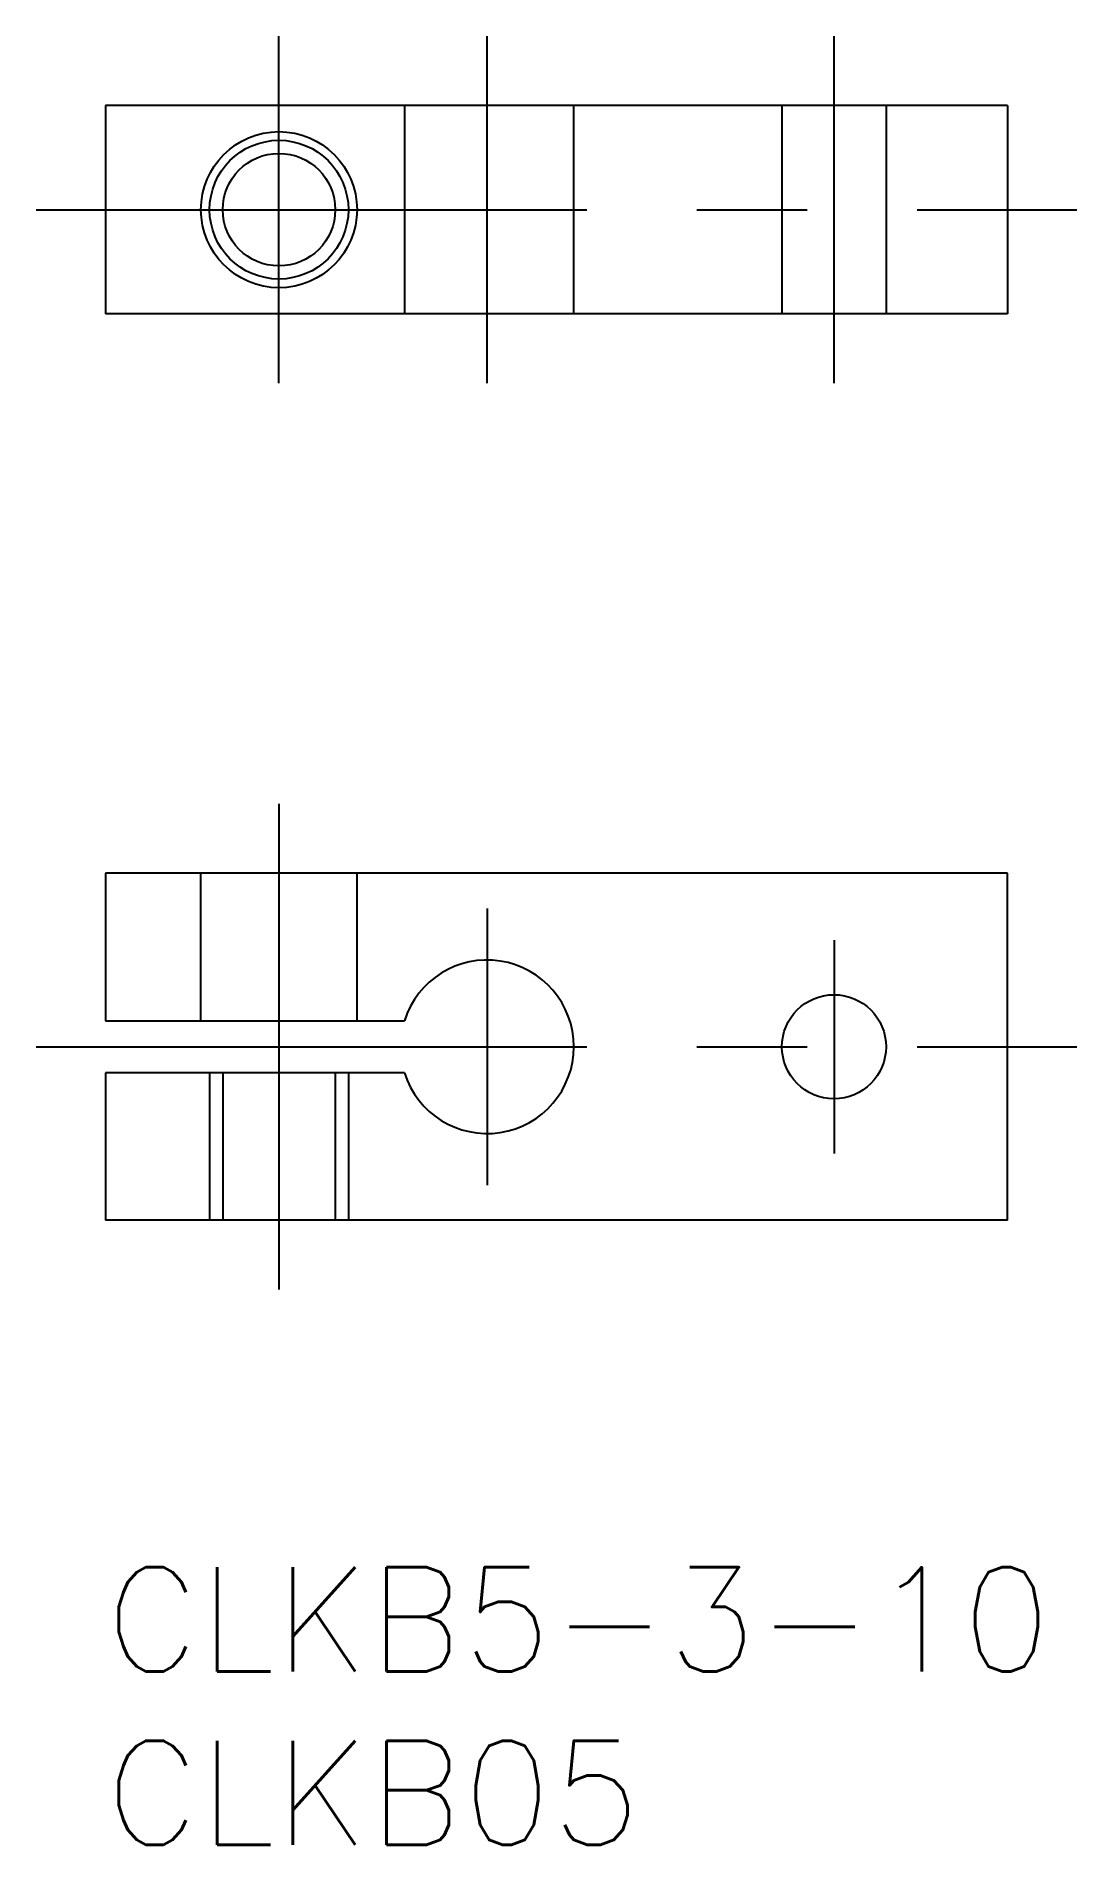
# Model space of a CAD drawing. Extents: x -2 to 28, y -8 to 44.1.
import ezdxf

# ---------------------------------------------------------------- set-up
doc = ezdxf.new("R2010")
doc.units = 0
doc.header["$LTSCALE"] = 0.5
doc.linetypes.add('CENTER', pattern=[50.8, 31.75, -6.35, 6.35, -6.35])
doc.linetypes.add('DASHED', pattern=[19.05, 12.7, -6.35])
for name, color, linetype in [('MSM_CENTER', 1, 'CENTER'), ('MSM_CONTINUOUS', 7, 'CONTINUOUS'), ('MSM_DASHED', 4, 'DASHED'), ('MSM_NARROW', 5, 'CONTINUOUS'), ('MSM_PART_NUMBER', 7, 'CONTINUOUS')]:
    doc.layers.add(name, color=color, linetype=linetype)
doc.styles.get("Standard").update_dxf_attribs({"font": 'txt.shx', "height": 3, "bigfont": 'bigfont.shx'})

# ---------------------------------------------------------------- blocks, each defined once
blk = doc.blocks.new('*U13')
at = {"layer": 'MSM_PART_NUMBER'}
blk.add_text('CLKB5-3-10', height=3, dxfattribs=at).set_placement((0, -3))
blk = doc.blocks.new('*U14')
at = {"layer": 'MSM_PART_NUMBER'}
blk.add_text('CLKB05', height=3, dxfattribs=at).set_placement((0, -8))

msp = doc.modelspace()

# ---------------------------------------------------------------- linework, layer by layer
at = {"layer": 'MSM_CENTER'}
for p, q in [((5, 34.125), (5, 44.125)), ((11, 34.125), (11, 44.125)), ((21, 34.125), (21, 44.125)), ((-2, 39.125), (28, 39.125)), ((5, 22), (5, 8)), ((11, 18.984), (11, 11.016)), ((21, 18.074), (21, 11.926)), ((-2, 15), (28, 15))]:
    msp.add_line(p, q, dxfattribs=at)
at = {"layer": 'MSM_CONTINUOUS'}
for p, q in [((0, 42.125), (0, 36.125)), ((26, 42.125), (0, 42.125)), ((26, 42.125), (26, 36.125)), ((26, 36.125), (0, 36.125)), ((26, 20), (0, 20)), ((0, 20), (0, 15.75)), ((26, 10), (26, 20)), ((0, 15.75), (8.615, 15.75)), ((8.615, 14.25), (0, 14.25)), ((0, 14.25), (0, 10)), ((26, 10), (0, 10))]:
    msp.add_line(p, q, dxfattribs=at)
for centre, radius in [((5, 39.125), 2.25), ((5, 39.125), 1.621), ((21, 15), 1.5)]:
    msp.add_circle(centre, radius, dxfattribs=at)
msp.add_arc((11, 15), 2.5, 197.4576, 162.5424, dxfattribs=at)
at = {"layer": 'MSM_DASHED'}
for p, q in [((8.615, 42.125), (8.615, 36.125)), ((13.486, 42.125), (13.486, 36.125)), ((19.5, 42.125), (19.5, 36.125)), ((22.5, 42.125), (22.5, 36.125)), ((2.75, 15.75), (2.75, 20)), ((7.25, 15.75), (7.25, 20)), ((3, 14.25), (3, 10)), ((3.379, 14.25), (3.379, 10)), ((6.621, 14.25), (6.621, 10)), ((7, 14.25), (7, 10))]:
    msp.add_line(p, q, dxfattribs=at)
at = {"layer": 'MSM_NARROW'}
msp.add_circle((5, 39.125), 2, dxfattribs=at)

# ---------------------------------------------------------------- block references
at = {"layer": 'MSM_CONTINUOUS'}
for name in ['*U13', '*U14']:
    msp.add_blockref(name, (0, 0), dxfattribs=at)

doc.saveas('drawing.dxf')
